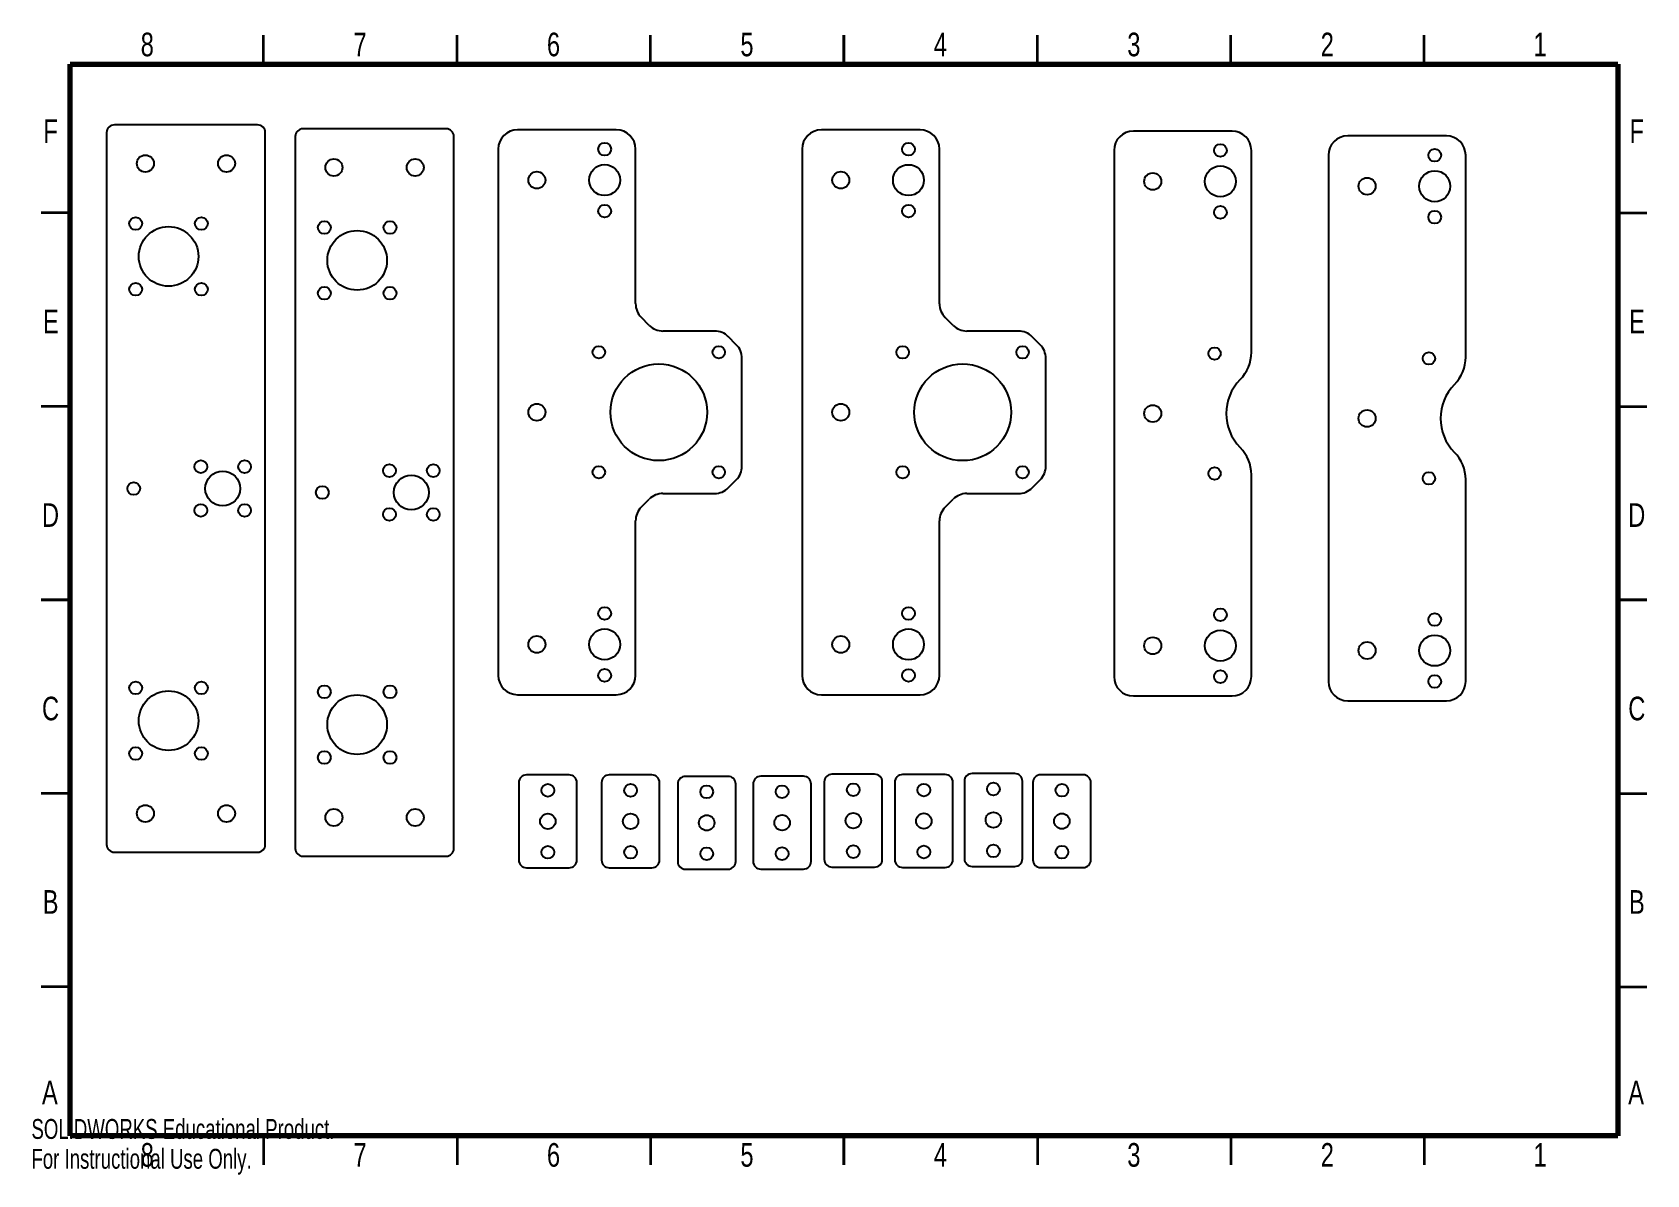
# Model space of a CAD drawing. Header units: millimetres. Extents: x 0 to 41.8, y 0 to 29.5.
import ezdxf

# ---------------------------------------------------------------- set-up
doc = ezdxf.new("R2010")
doc.units = ezdxf.units.MM
doc.styles.add('SLDTEXTSTYLE0', font='TXT', dxfattribs={"width": 0.75})
doc.styles.add('SLDTEXTSTYLE1', font='TXT', dxfattribs={"width": 0.7})

msp = doc.modelspace()

# ---------------------------------------------------------------- linework, layer by layer
at = {"color": 7, "linetype": 'Continuous', "lineweight": 35}
for p, q in [((6, 28.7), (6, 29.45)), ((11, 28.7), (11, 29.45)), ((16, 28.7), (16, 29.45)), ((21, 29.45), (21, 28.7)), ((21, 28.7), (21, 29.45)), ((26, 28.7), (26, 29.45)), ((31, 28.7), (31, 29.45)), ((36, 28.7), (36, 29.45)), ((1, 24.85), (0.25, 24.85)), ((41, 24.85), (41.75, 24.85)), ((1, 19.85), (0.25, 19.85)), ((41, 19.85), (41.75, 19.85)), ((0.25, 14.85), (1, 14.85)), ((1, 14.85), (0.25, 14.85)), ((41.75, 14.85), (41, 14.85)), ((41, 14.85), (41.75, 14.85)), ((1, 9.85), (0.25, 9.85)), ((41, 9.85), (41.75, 9.85)), ((1, 4.85), (0.25, 4.85)), ((41, 4.85), (41.75, 4.85)), ((6, 1), (6, 0.25)), ((11, 1), (11, 0.25)), ((16, 1), (16, 0.25)), ((21, 0.25), (21, 1)), ((21, 1), (21, 0.25)), ((26, 1), (26, 0.25)), ((31, 1), (31, 0.25)), ((36, 1), (36, 0.25))]:
    msp.add_line(p, q, dxfattribs=at)
at = {"color": 7, "linetype": 'Continuous', "lineweight": 70}
for p, q in [((1, 1), (1, 28.7)), ((1, 28.7), (41, 28.7)), ((41, 28.7), (41, 1)), ((41, 1), (1, 1))]:
    msp.add_line(p, q, dxfattribs=at)
at = {"color": 7, "linetype": 'Continuous', "lineweight": 25}
for p, q in [((5.844, 27.128), (2.144, 27.128)), ((1.944, 26.928), (1.944, 8.528)), ((6.044, 8.528), (6.044, 26.928)), ((6.819, 26.826), (6.819, 8.426)), ((10.719, 27.026), (7.019, 27.026)), ((10.919, 8.426), (10.919, 26.826)), ((15.115, 27), (12.565, 27)), ((22.969, 26.999), (20.419, 26.999)), ((31.031, 26.967), (28.481, 26.967)), ((36.571, 26.842), (34.021, 26.842)), ((12.065, 26.5), (12.065, 12.9)), ((15.615, 22.507), (15.615, 26.5)), ((19.919, 26.499), (19.919, 12.899)), ((23.469, 22.506), (23.469, 26.499)), ((27.981, 26.467), (27.981, 12.867)), ((31.531, 21.249), (31.531, 26.467)), ((33.521, 26.342), (33.521, 12.742)), ((37.071, 21.124), (37.071, 26.342)), ((15.969, 21.946), (15.762, 22.154)), ((23.823, 21.945), (23.616, 22.152)), ((17.658, 21.8), (16.322, 21.8)), ((25.512, 21.799), (24.176, 21.799)), ((18.219, 21.446), (18.012, 21.654)), ((26.073, 21.445), (25.866, 21.652)), ((18.365, 18.307), (18.365, 21.093)), ((26.219, 18.306), (26.219, 21.092)), ((18.012, 17.746), (18.219, 17.954)), ((25.866, 17.745), (26.073, 17.952)), ((31.531, 12.867), (31.531, 18.085)), ((37.071, 12.742), (37.071, 17.96)), ((16.322, 17.6), (17.658, 17.6)), ((24.176, 17.599), (25.512, 17.599)), ((15.762, 17.246), (15.969, 17.454)), ((23.616, 17.245), (23.823, 17.452)), ((15.615, 12.9), (15.615, 16.893)), ((23.469, 12.899), (23.469, 16.892)), ((12.565, 12.4), (15.115, 12.4)), ((20.419, 12.399), (22.969, 12.399)), ((28.481, 12.367), (31.031, 12.367)), ((34.021, 12.242), (36.571, 12.242)), ((12.597, 10.127), (12.597, 8.127)), ((13.897, 10.327), (12.797, 10.327)), ((14.097, 8.127), (14.097, 10.127)), ((14.736, 10.127), (14.736, 8.127)), ((16.036, 10.327), (14.936, 10.327)), ((16.236, 8.127), (16.236, 10.127)), ((16.704, 10.089), (16.704, 8.089)), ((18.004, 10.289), (16.904, 10.289)), ((18.204, 8.089), (18.204, 10.089)), ((18.653, 10.091), (18.653, 8.091)), ((19.953, 10.291), (18.853, 10.291)), ((20.153, 8.091), (20.153, 10.091)), ((20.492, 10.144), (20.492, 8.144)), ((21.792, 10.344), (20.692, 10.344)), ((21.992, 8.144), (21.992, 10.144)), ((22.316, 10.135), (22.316, 8.135)), ((23.616, 10.335), (22.516, 10.335)), ((23.816, 8.135), (23.816, 10.135)), ((24.114, 10.162), (24.114, 8.162)), ((25.414, 10.362), (24.314, 10.362)), ((25.614, 8.162), (25.614, 10.162)), ((25.884, 10.131), (25.884, 8.131)), ((27.184, 10.331), (26.084, 10.331)), ((27.384, 8.131), (27.384, 10.131)), ((2.144, 8.328), (5.844, 8.328)), ((7.019, 8.226), (10.719, 8.226)), ((20.692, 7.944), (21.792, 7.944)), ((22.516, 7.935), (23.616, 7.935)), ((24.314, 7.962), (25.414, 7.962)), ((26.084, 7.931), (27.184, 7.931)), ((12.797, 7.927), (13.897, 7.927)), ((14.936, 7.927), (16.036, 7.927)), ((16.904, 7.889), (18.004, 7.889)), ((18.853, 7.891), (19.953, 7.891))]:
    msp.add_line(p, q, dxfattribs=at)
for centre, radius in [((2.944, 26.128), 0.22), ((5.044, 26.128), 0.22), ((14.815, 26.5), 0.165), ((22.669, 26.499), 0.165), ((30.731, 26.467), 0.165), ((36.271, 26.342), 0.165), ((7.819, 26.026), 0.22), ((9.919, 26.026), 0.22), ((13.065, 25.7), 0.22), ((14.815, 25.7), 0.4), ((20.919, 25.699), 0.22), ((22.669, 25.699), 0.4), ((28.981, 25.667), 0.22), ((30.731, 25.667), 0.4), ((36.271, 25.542), 0.4), ((34.521, 25.542), 0.22), ((14.815, 24.9), 0.165), ((22.669, 24.899), 0.165), ((2.695, 24.576), 0.165), ((4.392, 24.576), 0.165), ((7.571, 24.474), 0.165), ((9.268, 24.474), 0.165), ((30.731, 24.867), 0.165), ((36.271, 24.742), 0.165), ((3.544, 23.728), 0.77), ((8.419, 23.626), 0.77), ((2.695, 22.879), 0.165), ((4.392, 22.879), 0.165), ((7.571, 22.777), 0.165), ((9.268, 22.777), 0.165), ((14.665, 21.25), 0.16), ((17.765, 21.25), 0.16), ((22.519, 21.249), 0.16), ((25.619, 21.249), 0.16), ((30.581, 21.217), 0.16), ((16.215, 19.7), 1.25), ((24.069, 19.699), 1.25), ((36.121, 21.092), 0.16), ((13.065, 19.7), 0.22), ((20.919, 19.699), 0.22), ((28.981, 19.667), 0.22), ((34.521, 19.542), 0.22), ((4.378, 18.293), 0.165), ((5.509, 18.293), 0.165), ((4.944, 17.728), 0.45), ((9.254, 18.191), 0.165), ((9.819, 17.626), 0.45), ((10.385, 18.191), 0.165), ((14.665, 18.15), 0.16), ((17.765, 18.15), 0.16), ((22.519, 18.149), 0.16), ((25.619, 18.149), 0.16), ((30.581, 18.117), 0.16), ((36.121, 17.992), 0.16), ((2.644, 17.728), 0.165), ((7.519, 17.626), 0.165), ((4.378, 17.162), 0.165), ((5.509, 17.162), 0.165), ((9.254, 17.06), 0.165), ((10.385, 17.06), 0.165), ((14.815, 14.5), 0.165), ((22.669, 14.499), 0.165), ((30.731, 14.467), 0.165), ((36.271, 14.342), 0.165), ((13.065, 13.7), 0.22), ((14.815, 13.7), 0.4), ((20.919, 13.699), 0.22), ((22.669, 13.699), 0.4), ((28.981, 13.667), 0.22), ((30.731, 13.667), 0.4), ((36.271, 13.542), 0.4), ((34.521, 13.542), 0.22), ((14.815, 12.9), 0.165), ((22.669, 12.899), 0.165), ((30.731, 12.867), 0.165), ((2.695, 12.576), 0.165), ((4.392, 12.576), 0.165), ((7.571, 12.474), 0.165), ((9.268, 12.474), 0.165), ((36.271, 12.742), 0.165), ((3.544, 11.728), 0.77), ((8.419, 11.626), 0.77), ((2.695, 10.879), 0.165), ((4.392, 10.879), 0.165), ((7.571, 10.777), 0.165), ((9.268, 10.777), 0.165), ((13.347, 9.927), 0.165), ((15.486, 9.927), 0.165), ((17.454, 9.889), 0.165), ((19.403, 9.891), 0.165), ((21.242, 9.944), 0.165), ((23.066, 9.935), 0.165), ((24.864, 9.962), 0.165), ((26.634, 9.931), 0.165), ((2.944, 9.328), 0.22), ((5.044, 9.328), 0.22), ((7.819, 9.226), 0.22), ((9.919, 9.226), 0.22), ((13.347, 9.127), 0.2), ((15.486, 9.127), 0.2), ((17.454, 9.089), 0.2), ((19.403, 9.091), 0.2), ((21.242, 9.144), 0.2), ((23.066, 9.135), 0.2), ((24.864, 9.162), 0.2), ((26.634, 9.131), 0.2), ((13.347, 8.327), 0.165), ((15.486, 8.327), 0.165), ((17.454, 8.289), 0.165), ((19.403, 8.291), 0.165), ((21.242, 8.344), 0.165), ((23.066, 8.335), 0.165), ((24.864, 8.362), 0.165), ((26.634, 8.331), 0.165)]:
    msp.add_circle(centre, radius, dxfattribs=at)
for centre, radius, start, end in [((2.144, 26.928), 0.2, 90, 180), ((5.844, 26.928), 0.2, 0, 90), ((7.019, 26.826), 0.2, 90, 180), ((10.719, 26.826), 0.2, 0, 90), ((12.565, 26.5), 0.5, 90, 180), ((15.115, 26.5), 0.5, 0, 90), ((20.419, 26.499), 0.5, 90, 180), ((22.969, 26.499), 0.5, 0, 90), ((28.481, 26.467), 0.5, 90, 180), ((31.031, 26.467), 0.5, 0, 90), ((34.021, 26.342), 0.5, 90, 180), ((36.571, 26.342), 0.5, 0, 90), ((16.115, 22.507), 0.5, 180, 225), ((23.969, 22.506), 0.5, 180, 225), ((16.322, 22.3), 0.5, 225, 270), ((17.658, 21.3), 0.5, 45, 90), ((24.176, 22.299), 0.5, 225, 270), ((25.512, 21.299), 0.5, 45, 90), ((17.865, 21.093), 0.5, 0, 45), ((25.719, 21.092), 0.5, 0, 45), ((30.531, 21.249), 1, 315.3254, 0), ((36.071, 21.124), 1, 315.3254, 0), ((32.131, 19.667), 1.25, 135.3254, 224.6746), ((37.671, 19.542), 1.25, 135.3254, 224.6746), ((30.531, 18.085), 1, 0, 44.6746), ((36.071, 17.96), 1, 0, 44.6746), ((17.865, 18.307), 0.5, 315, 0), ((25.719, 18.306), 0.5, 315, 0), ((16.322, 17.1), 0.5, 90, 135), ((17.658, 18.1), 0.5, 270, 315), ((24.176, 17.099), 0.5, 90, 135), ((25.512, 18.099), 0.5, 270, 315), ((16.115, 16.893), 0.5, 135, 180), ((23.969, 16.892), 0.5, 135, 180), ((12.565, 12.9), 0.5, 180, 270), ((15.115, 12.9), 0.5, 270, 0), ((20.419, 12.899), 0.5, 180, 270), ((22.969, 12.899), 0.5, 270, 0), ((28.481, 12.867), 0.5, 180, 270), ((31.031, 12.867), 0.5, 270, 0), ((34.021, 12.742), 0.5, 180, 270), ((36.571, 12.742), 0.5, 270, 0), ((12.797, 10.127), 0.2, 90, 180), ((13.897, 10.127), 0.2, 0, 90), ((14.936, 10.127), 0.2, 90, 180), ((16.036, 10.127), 0.2, 0, 90), ((16.904, 10.089), 0.2, 90, 180), ((18.004, 10.089), 0.2, 0, 90), ((18.853, 10.091), 0.2, 90, 180), ((19.953, 10.091), 0.2, 0, 90), ((20.692, 10.144), 0.2, 90, 180), ((21.792, 10.144), 0.2, 0, 90), ((22.516, 10.135), 0.2, 90, 180), ((23.616, 10.135), 0.2, 0, 90), ((24.314, 10.162), 0.2, 90, 180), ((25.414, 10.162), 0.2, 0, 90), ((26.084, 10.131), 0.2, 90, 180), ((27.184, 10.131), 0.2, 0, 90), ((2.144, 8.528), 0.2, 180, 270), ((5.844, 8.528), 0.2, 270, 0), ((7.019, 8.426), 0.2, 180, 270), ((10.719, 8.426), 0.2, 270, 0), ((12.797, 8.127), 0.2, 180, 270), ((13.897, 8.127), 0.2, 270, 0), ((14.936, 8.127), 0.2, 180, 270), ((16.036, 8.127), 0.2, 270, 0), ((16.904, 8.089), 0.2, 180, 270), ((18.004, 8.089), 0.2, 270, 0), ((18.853, 8.091), 0.2, 180, 270), ((19.953, 8.091), 0.2, 270, 0), ((20.692, 8.144), 0.2, 180, 270), ((21.792, 8.144), 0.2, 270, 0), ((22.516, 8.135), 0.2, 180, 270), ((23.616, 8.135), 0.2, 270, 0), ((24.314, 8.162), 0.2, 180, 270), ((25.414, 8.162), 0.2, 270, 0), ((26.084, 8.131), 0.2, 180, 270), ((27.184, 8.131), 0.2, 270, 0)]:
    msp.add_arc(centre, radius, start, end, dxfattribs=at)

# ---------------------------------------------------------------- texts
at = {"color": 7, "linetype": 'Continuous', "lineweight": 0, "char_height": 0.61, "attachment_point": 2, "style": 'SLDTEXTSTYLE0'}
for s, insert in [('8', (2.994, 29.511)), ('7', (8.494, 29.511)), ('6', (13.494, 29.511)), ('5', (18.494, 29.511)), ('4', (23.494, 29.511)), ('3', (28.494, 29.511)), ('2', (33.494, 29.511)), ('1', (38.994, 29.511)), ('F', (0.494, 27.273)), ('F', (41.494, 27.273)), ('E', (0.501, 22.348)), ('E', (41.501, 22.348)), ('D', (0.493, 17.348)), ('D', (41.493, 17.348)), ('C', (0.494, 12.348)), ('C', (41.494, 12.348)), ('B', (0.495, 7.348)), ('B', (41.495, 7.348)), ('A', (0.476, 2.423)), ('A', (41.476, 2.423)), ('8', (2.994, 0.811)), ('7', (8.494, 0.811)), ('6', (13.494, 0.811)), ('5', (18.494, 0.811)), ('4', (23.494, 0.811)), ('3', (28.494, 0.811)), ('2', (33.494, 0.811)), ('1', (38.994, 0.811))]:
    msp.add_mtext(s, dxfattribs=dict(at, insert=insert))
at = {"color": 7, "linetype": 'Continuous', "char_height": 0.51381, "attachment_point": 1, "style": 'SLDTEXTSTYLE1'}
for s, insert in [('SOLIDWORKS Educational Product.', (0, 1.433)), ('For Instructional Use Only.', (0, 0.662))]:
    msp.add_mtext(s, dxfattribs=dict(at, insert=insert))

doc.saveas('drawing.dxf')
